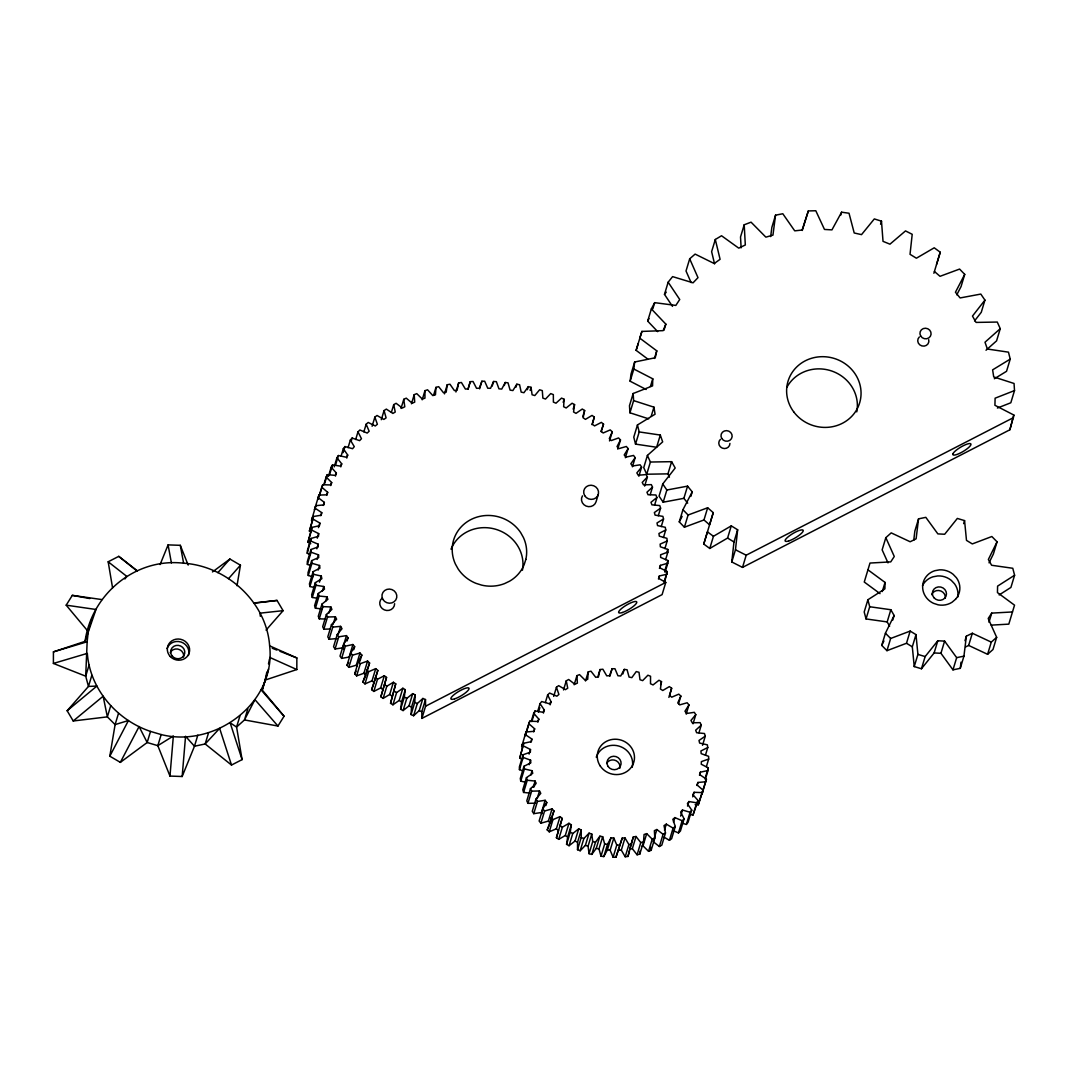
<?xml version="1.0" encoding="UTF-8"?>
<svg xmlns="http://www.w3.org/2000/svg" width="1068" height="1068" viewBox="0 0 1068 1068"><rect width="100%" height="100%" fill="white"/><g stroke="black" fill="none" stroke-linecap="round" stroke-linejoin="round"><path stroke-width="1.5" d="M53.4 663.442L53.427 651.867L85.053 641.347L87.149 641.775L85.707 676.178L88.47 686.43L67.15 710.741L73.225 720.98L107.361 716.868L115.104 724.598L109.817 756.197L120.35 762.365L147.17 742.514L150.521 731.42C116.933 720.166 89.939 689.22 87.322 653.376L53.4 663.442L85.707 676.178L89.058 665.084M269.643 645.833C276.238 703.131 214.948 748.187 161.175 734.57L157.824 745.664L169.972 776.076L182.161 776.503L194.469 746.238L205.176 743.955L231.502 765.048L242.089 759.615L236.589 727.041L244.479 719.939L277.947 726.04L284.061 716.227L262.247 690.061L265.198 680.049L296.824 669.543L296.851 657.955L269.643 645.833C266.519 601.952 226.816 565.973 183.616 563.21C135.636 557.496 91.621 593.995 85.053 641.347L95.987 609.481L66.189 605.169L72.317 595.357L102.007 599.589M601.231 431.766L603.527 424.143L601.364 422.394L594.529 425.905L592.313 424.21L594.315 417.041L592.032 415.425L585.464 419.35L583.141 417.802L584.637 410.512L582.26 409.031L575.999 413.369L573.569 411.968L574.557 404.585L572.088 403.25L566.147 407.976L563.637 406.721L564.104 399.272L561.554 398.097L555.974 403.197L553.384 402.102L553.344 394.613L550.714 393.598L545.521 399.045L542.864 398.11L542.304 390.634L539.62 389.78L534.814 395.547L532.104 394.773L531.036 387.324L528.313 386.643L523.921 392.717L521.171 392.103L519.595 384.734L516.832 384.213L512.88 390.554L510.103 390.114L508.021 382.838L505.231 382.491L501.733 389.086L498.943 388.819L496.366 381.663L493.576 381.49L490.546 388.298L487.742 388.218L484.685 381.223L481.895 381.223L479.345 388.218L476.542 388.311L473.031 381.503L470.24 381.676L468.184 388.832L465.408 389.086L461.429 382.504L458.666 382.851L457.117 390.14L454.381 390.568L449.962 384.226L447.238 384.747L446.197 392.13L443.487 392.73L438.668 386.669L435.984 387.364L435.45 394.8L432.807 395.574L427.574 389.807L424.957 390.661L424.944 398.15L422.354 399.085L416.76 393.638L414.21 394.666L411.447 403.797M646.701 833.654L643.016 845.843L648.556 851.343L652.228 839.154L646.701 833.654L644.071 834.482L643.497 841.918L639.812 854.106L637.089 854.787L640.773 842.585L636.021 836.484L633.297 836.978L628.011 856.429L625.207 856.763L628.892 844.561L624.994 837.939L622.203 838.1L615.942 857.257L613.112 857.23L616.783 845.042L613.82 838.02L611.016 837.819L607.345 850.021L603.807 856.576L600.99 856.202L604.662 844.014L602.672 836.711L599.909 836.177L596.238 848.366L591.806 854.4L589.055 853.679L592.74 841.491L591.752 834.041L589.082 833.16L585.398 845.349L580.164 850.755L577.521 849.701L577.561 842.225L581.246 830.036L578.709 828.848L572.742 833.534L569.07 845.722L566.574 844.347L567.655 836.978L571.34 824.79L568.964 823.295L562.382 827.179L558.711 839.368L556.415 837.712L558.497 830.57L556.348 828.808L560.033 816.606L562.182 818.382L560.099 825.524L562.382 827.179M577.521 849.701L581.206 837.512L581.246 830.036M867.95 569.831L885.038 582.42L884.891 588.882L867.884 599.762L864.199 611.964L866.041 618.933L887.174 621.923L889.631 626.249M310.187 554.546L307.277 553.304L307.357 550.647L311.042 538.459L318.491 536.256L318.664 533.599L311.602 530.062L311.883 527.418L319.479 525.683L319.839 523.066L313.017 519.088L313.471 516.485L321.188 515.23L321.735 512.64L315.193 508.261L315.821 505.685L323.631 504.924L324.352 502.387L318.104 497.621L318.918 495.098L326.768 494.818L327.676 492.335L321.762 487.195L322.736 484.739L330.613 484.952L331.681 482.536L326.127 477.049L327.275 474.659L335.138 475.367L336.38 473.017L331.187 467.223L332.508 464.914L340.318 466.102L341.72 463.846L336.941 457.745L338.409 455.529L346.139 457.211L347.701 455.048L343.335 448.68L344.964 446.558L352.587 448.707L354.282 446.651L350.357 440.043L352.133 438.04L359.609 440.643L361.451 438.708L357.98 431.873L359.889 429.99L367.178 433.061L369.154 431.232L366.15 424.223L368.193 422.461L375.282 425.972L377.378 424.276L374.868 417.107L377.031 415.492L383.866 419.417L386.095 417.868L384.066 410.579L386.336 409.097L392.917 413.436L395.24 412.021L393.718 404.639L396.094 403.304L402.369 408.029L404.785 406.774L403.771 399.325L406.24 398.15L412.195 403.237L414.704 402.142L414.21 394.666M307.277 553.304L311.042 538.459M603.527 424.143L601.044 431.165L603.153 432.981L610.215 429.91L612.271 431.792L609.294 438.628L611.27 440.563L618.559 437.947L620.481 439.949L617.037 446.571L618.879 448.627L626.342 446.477L628.131 448.587L624.219 454.955L625.928 457.117L633.551 455.449L635.18 457.651L630.841 463.752L632.403 466.008L640.132 464.82L641.614 467.13L636.848 472.924L638.25 475.273L646.06 474.566L647.395 476.955L642.228 482.429L643.47 484.859L651.333 484.632L652.495 487.088L646.954 492.228L648.022 494.724L655.899 494.991L656.9 497.514L650.999 502.28L651.907 504.83L659.77 505.578L660.585 508.154L654.364 512.533L655.084 515.123L662.894 516.378L663.535 518.981L657.007 522.96L657.554 525.589L665.284 527.312L665.751 529.942L658.943 533.493L659.316 536.149L666.926 538.339L667.193 540.995L660.158 544.119L660.344 546.776L667.794 549.433L667.887 552.089L660.625 554.759L660.638 557.416L667.9 560.526L667.82 563.183L660.371 565.386L660.198 568.029L667.26 571.58L664.683 581.833M666.979 574.224L659.383 575.946L659.023 578.576L665.778 582.434L662.093 594.622L421.9 718.404L425.571 706.215L425.478 699.54L422.888 698.445L419.203 710.634L413.623 715.734L411.073 714.559L411.54 707.096L415.225 694.908L412.715 693.653L406.774 698.392L403.103 710.58L400.62 709.245L401.608 701.863L405.293 689.674L402.863 688.259L396.602 692.598L392.931 704.8L390.541 703.318L395.721 683.827L393.384 682.278L386.83 686.217L383.145 698.405L380.875 696.79L386.549 677.419L384.32 675.737L377.498 679.248L373.813 691.437L371.651 689.674L377.818 670.477L375.709 668.661L368.634 671.719L364.962 683.907L362.906 682.025L369.568 663.014L367.579 661.065L360.303 663.682L356.619 675.87L354.696 673.868L358.381 661.679L361.825 655.071L359.983 653.015L352.52 655.165L348.836 667.353L356.298 665.204L359.983 653.015M411.073 714.559L414.744 702.357L415.225 694.908M678.554 703.692L680.85 696.069L678.807 694.147L671.719 697.177L669.569 695.401L671.652 688.259L669.356 686.604L662.774 690.489L660.411 688.994L661.492 681.624L658.996 680.249L653.042 684.935L650.505 683.747L650.545 676.271L647.902 675.216L642.669 680.623L639.999 679.742L639.011 672.306L636.261 671.572L631.829 677.619L629.079 677.072L627.09 669.769L624.273 669.396L620.722 675.964L617.931 675.764L614.968 668.742L612.124 668.715L609.534 675.684L606.757 675.844L602.859 669.222L600.056 669.543L598.454 676.805L595.73 677.299L590.978 671.198L588.254 671.865L587.68 679.301L585.05 680.129L579.51 674.629L576.92 675.644L574.17 684.788M639.812 854.106L640.052 851.143M169.972 776.076L173.35 735.999L157.824 745.664L147.17 742.514L139.08 726.547L120.35 762.365M182.161 776.503L185.552 736.279L194.469 746.238L197.82 735.144M310.748 543.665L307.931 542.25L311.883 527.418M934.42 271.446L940.014 276.318L959.585 269.069L964.724 274.383L955.446 292.245L960.105 297.945L980.811 294.074L984.936 300.121L972.481 316.075L976.045 322.416L997.272 322.055L1000.262 328.664L985.003 342.214L987.366 349.022L1008.472 352.16L1010.221 359.115L992.613 369.862L993.721 376.924L1014.053 383.479L1014.507 390.581L995.109 398.19L994.922 405.279L1013.852 415.051L1009.861 429.777L742.514 567.402L731.78 561.968L733.97 541.97L737.641 529.781L731.273 525.87L713.451 536.283L709.766 548.471L703.759 544.053L707.43 531.864L713.451 536.283M731.78 561.968L735.465 549.78L737.641 529.781M522.572 759.562L519.756 758.12L523.734 743.261L531.357 741.619L531.837 739.016L525.322 734.61L525.99 732.007L533.8 731.34L534.641 728.817L528.767 723.663L529.781 721.18L537.658 721.487L538.833 719.111L533.693 713.277L535.041 710.968L542.838 712.236L544.333 710.046L540.021 703.652L541.69 701.529L549.286 703.759L551.075 701.769L547.644 694.934L549.606 693.052L556.855 696.189L558.911 694.454L556.441 687.271L558.657 685.656L565.439 689.648L567.735 688.192L566.267 680.81L568.683 679.488L574.891 684.268L577.374 683.12L576.92 675.644M519.756 758.12L523.734 743.261M523.44 745.931L530.476 749.522L530.355 752.166L523.066 754.756L519.382 766.944L519.448 769.641L522.426 770.722M680.85 696.069L677.793 702.864L679.702 704.88L687.165 702.771L688.953 704.933L684.975 711.248L686.59 713.477L694.32 712.329L695.789 714.666L690.969 720.419L692.264 722.809L700.127 722.635L701.275 725.132L695.668 730.205L696.63 732.728L704.48 733.529L705.28 736.146L699.006 740.458L699.62 743.061L707.336 744.837L707.777 747.507L700.928 750.978L701.182 753.634L708.618 756.344L708.685 759.028L701.396 761.617L701.275 764.261L708.311 767.852L708.004 770.522L700.394 772.164L699.914 774.767L706.429 779.173L702.076 793.965L702.744 791.375M646.167 389.486L630.147 381.223L630.988 374.187L634.659 361.999L655.271 357.753L656.767 350.838L639.785 338.142L641.908 331.414L663.108 330.653L665.845 324.138L651.36 308.906L654.684 302.658L675.83 305.421L679.729 299.494L668.154 282.192L672.6 276.625L693.052 282.82L697.991 277.653L689.688 258.816L695.108 254.104L714.238 263.529L720.086 259.297L715.306 239.486L721.541 235.761L738.749 248.15L745.317 244.972L744.209 224.787L751.058 222.171L765.863 237.149L772.952 235.12L775.542 215.175L782.804 213.747L794.725 230.848L802.121 230.034L808.329 210.943L815.792 210.743L824.483 229.446L831.945 229.874L841.597 212.198L849.02 213.24L854.213 232.984L861.529 234.626L874.318 218.927L881.487 221.169L883.022 241.355L889.964 244.172L905.517 230.915L912.205 234.306L910.029 254.304L916.397 258.216L934.22 247.803L940.24 252.222L936.556 264.41M630.147 381.223L633.818 369.021L634.659 361.999M633.818 369.021L652.762 378.806L652.561 385.895L633.164 393.505L629.479 405.693L629.946 412.795L648.703 418.856M1009.861 429.777L1013.852 415.051M913.741 540.274L914.862 531.05L918.547 518.848L925.822 517.353L937.864 533.893L944.673 534.254L957.342 518.434L964.564 520.61L966.487 540.381L972.307 543.919L991.838 536.523L997.058 541.796L993.387 553.985L989.021 562.836M918.547 518.848L916.104 538.846L910.15 541.756L891.206 532.879L885.826 537.671L882.141 549.86L888.002 562.876M867.884 599.762L869.712 606.744L890.845 609.735L894.13 615.502L885.425 633.204L881.741 645.392L886.961 650.679L890.645 638.477L910.163 631.081L915.984 634.619L912.312 646.808L914.235 666.579L921.457 668.755L934.126 652.948L940.935 653.296L952.976 669.85L960.265 668.341L961.013 662.187M960.265 668.341L963.937 656.153L966.366 636.154L972.334 633.244L991.278 642.122L996.658 637.329L988.194 618.519L991.718 613.112L1012.477 611.951M770.655 236.575L771.857 227.364L775.542 215.175M400.62 709.245L404.305 697.057L405.293 689.674M310.948 541.116L318.224 544.226L318.237 546.883L310.962 549.539L307.29 561.728L307.384 564.398L310.361 565.453M566.574 844.347L570.259 832.159L571.34 824.79M237.003 585.731L240.447 565.199L229.9 559.045L212.465 571.941M266.84 671.972L265.198 680.049L268.549 668.955M268.495 663.895L269.483 659.049M390.541 703.318L395.721 683.827M628.011 856.429L629.292 850.622M312.136 517.887L311.509 520.45L315.821 505.685M705.761 781.776L697.951 782.457L697.11 784.967L702.984 790.12L698.285 804.791L695.135 804.671M522.305 744.196L521.638 746.799L525.99 732.007M380.875 696.79L386.549 677.419M91.354 620.241L88.404 630.254L87.149 641.775L53.427 651.867M91.821 675.336L88.47 686.43L96.894 686.056L67.15 710.741M110.712 705.774L107.361 716.868L103.142 696.229L73.225 720.98M118.455 713.517L115.104 724.598L128.44 720.526L109.817 756.197M208.527 732.862L205.176 743.955L219.634 728.363L231.502 765.048M239.94 715.947L236.589 727.041L230.154 722.822L242.089 759.615M247.829 708.845L244.479 719.939L254.945 699.633L277.947 726.04M318.918 495.098L314.433 509.81L315.234 507.287M318.077 499.383L321.762 487.195M319.519 495.405L322.736 484.739M313.471 516.485L309.346 531.277L313.017 519.088M323.818 484.672L326.127 477.049M265.598 678.968L262.247 690.061L260.966 689.741L284.061 716.227M324.512 483.804L327.275 474.659M307.931 542.25L311.602 530.062M328.437 476.368L331.187 467.223M329.745 474.059L332.508 464.914M334.177 466.89L336.941 457.745M323.43 505.431L324.352 502.387M335.646 464.673L338.409 455.529M326.755 495.378L327.676 492.335M320.814 515.684L321.735 512.64M330.76 485.58L331.681 482.536M318.451 527.632L319.839 523.066M307.384 564.398L311.068 552.209L310.962 549.539M341.026 456.29L343.335 448.68M335.459 476.074L336.38 473.017M317.289 538.179L318.664 533.599M343.122 452.658L344.964 446.558M311.068 552.209L318.518 554.866L318.705 557.523L311.656 560.633L307.984 572.822L308.265 575.478L312.817 576.8M340.799 466.89L341.72 463.846M308.265 575.478L311.936 563.29L311.656 560.633M316.849 548.792L318.224 544.226M348.061 447.652L350.357 440.043M351.212 441.084L352.133 438.04M346.78 458.092L347.701 455.048M311.936 563.29L319.546 565.493L319.919 568.136L313.111 571.687L309.44 583.876L309.894 586.519L314.526 587.547M317.143 559.432L318.518 554.866M309.894 586.519L313.578 574.33L313.111 571.687M355.671 439.495L357.98 431.873M318.171 570.058L319.546 565.493M313.578 574.33L321.294 576.053L321.855 578.682L315.327 582.661L311.642 594.849L312.283 597.453L316.969 598.2M312.283 597.453L315.968 585.264L315.327 582.661M363.854 431.846L366.15 424.223M319.466 582.153L321.294 576.053M315.968 585.264L323.778 586.506L324.498 589.095L318.277 593.488L314.593 605.676L315.42 608.239L321.708 608.853M315.42 608.239L319.092 596.051L318.277 593.488M322.389 591.085L323.778 586.506M372.105 426.252L374.868 417.107M319.092 596.051L326.955 596.812L327.863 599.362L321.962 604.128L318.277 616.316L319.279 618.839L325.58 619.053M319.279 618.839L322.95 606.651L321.962 604.128M325.58 601.377L326.955 596.812M381.303 419.711L384.066 410.579M322.95 606.651L330.826 606.918L331.908 609.401L326.367 614.541L322.683 626.729L323.844 629.186L330.132 629.012M323.844 629.186L327.529 616.997L326.367 614.541M328.997 613.005L330.826 606.918M391.422 412.248L393.718 404.639M327.529 616.997L335.392 616.783L336.634 619.2L331.467 624.687L327.783 636.875L329.118 639.265L336.927 638.557M333.096 624.393L335.392 616.783M329.118 639.265L332.789 627.076L331.467 624.687M401.021 408.47L403.771 399.325M332.789 627.076L340.612 626.369L342.014 628.705L337.248 634.512L333.563 646.701L335.058 649.01L342.775 647.809L346.459 635.62L338.73 636.822L335.058 649.01M338.302 633.978L340.612 626.369M346.459 635.62L348.021 637.876L343.682 643.977L339.998 656.166L341.64 658.382L349.503 656.994M341.64 658.382L345.311 646.193L343.682 643.977M347.1 640.933L348.021 637.876M422.194 399.806L424.957 390.661M349.249 656.713L352.934 644.511L345.311 646.193M348.836 667.353L347.047 665.244L350.731 653.055L354.643 646.687L352.934 644.511M353.722 649.731L354.643 646.687M433.675 394.973L435.984 387.364M359.983 661.159L361.825 655.071M444.475 393.892L447.238 384.747M356.619 675.87L363.908 673.254L367.579 661.065M366.351 673.681L369.568 663.014M455.916 391.996L458.666 382.851M364.962 683.907L372.024 680.85L375.709 668.661M374.601 681.144L377.818 670.477M467.944 389.299L470.24 381.676M373.813 691.437L380.649 687.925L384.32 675.737M479.585 388.845L481.895 381.223M383.145 698.405L389.713 694.467L393.384 682.278M492.188 386.069L493.576 381.49M392.931 704.8L399.178 700.448L402.863 688.259M504.31 385.535L505.231 382.491M403.103 710.58L409.031 705.841L412.715 693.653M413.623 715.734L417.308 703.545L422.888 698.445M515.911 387.257L516.832 384.213M421.9 718.404L421.793 711.729L425.478 699.54M527.392 389.686L528.313 386.643M530.115 390.381L531.036 387.324M563.183 402.316L564.104 399.272M573.169 409.151L574.557 404.585M582.794 416.6L584.637 410.512M592.006 424.663L594.315 417.041M647.862 359.128L636.114 350.344L641.908 331.414M609.508 440.937L612.271 431.792M657.701 331.641L647.675 321.094L651.36 308.906M652.842 308.759L654.684 302.658M528.767 723.663L525.082 735.852L526.097 733.369M526.564 731.847L529.781 721.18M598.307 494.364L596.091 501.68A7.476 7.035 16.8 0 1 586.052 506.045A7.476 7.035 16.8 0 1 582.461 495.859M531.383 720.9L533.693 713.277M531.824 721.634L535.041 710.968M519.448 769.641L523.133 757.439L523.066 754.756M537.725 711.275L540.021 703.652M617.718 449.094L620.481 439.949M672.493 306.356L664.483 294.381L668.154 282.192M538.472 712.196L539.847 707.63M629.946 412.795L633.618 400.607L633.164 393.505M533.72 731.874L534.641 728.817M530.916 742.06L531.837 739.016M523.133 757.439L530.569 760.149L530.823 762.806L523.974 766.277L520.303 778.465L520.73 781.135L525.363 782.203M537.912 722.155L538.833 719.111M520.73 781.135L524.415 768.947L523.974 766.277M529.087 754.088L530.476 749.522M545.347 702.557L547.644 694.934M543.412 713.09L544.333 710.046M529.181 764.715L530.569 760.149M524.415 768.947L532.118 770.722L532.732 773.325L526.457 777.637L522.786 789.826L523.587 792.443L529.861 793.083M654.457 358.461L656.767 350.838M523.587 792.443L527.258 780.254L526.457 777.637M550.154 704.827L551.075 701.769M625.367 457.731L628.131 448.587M664.002 330.226L665.845 324.138M553.691 696.416L556.441 687.271M530.743 775.288L532.118 770.722M637.449 424.971L633.778 437.159L635.527 444.114L656.62 447.252L660.304 435.063L639.211 431.926L637.449 424.971L655.058 414.224L653.95 407.162L633.618 400.607M650.452 386.416L652.762 378.806M689.688 258.816L686.016 271.005L691.116 282.593M527.258 780.254L535.108 781.055L536.083 783.578L530.476 788.651L526.804 800.84L527.952 803.336L535.802 803.163M635.527 444.114L639.211 431.926M527.952 803.336L531.624 791.148L530.476 788.651M533.279 787.143L535.108 781.055M534.134 786.916L535.509 782.337M563.504 689.955L566.267 680.81M632.416 466.796L635.18 457.651M651.186 416.306L653.95 407.162M531.624 791.148L539.487 790.974L540.782 793.364L535.949 799.118L532.278 811.306L533.746 813.656L541.476 812.508L545.161 800.306L537.431 801.454L533.746 813.656M537.191 798.597L539.487 790.974M638.851 476.261L641.614 467.13M660.304 435.063L662.667 441.872L647.408 455.422L643.737 467.61L646.714 474.219L667.941 473.858L669.436 477.169M545.161 800.306L546.776 802.535L542.798 808.863L539.113 821.052L540.902 823.201L548.365 821.092L552.049 808.903L544.573 811.012L540.902 823.201M715.306 239.486L711.622 251.674L714.559 263.863M545.855 805.579L546.776 802.535M646.714 474.219L650.399 462.03L647.408 455.422M585.491 681.01L588.254 671.865M644.631 486.087L647.395 476.955M556.348 828.808L549.259 831.825L547.216 829.903L553.945 810.919L552.049 808.903M553.945 810.919L550.274 823.108L548.365 821.092M650.198 494.711L652.495 487.088M549.259 831.825L552.944 819.637L560.033 816.606M597.76 677.165L600.056 669.543M654.591 505.124L656.9 497.514M650.399 462.03L671.625 461.67L675.19 468.011L662.734 483.964L659.049 496.153L663.175 502.2L683.88 498.329L687.565 486.14L666.859 490.012L663.175 502.2M556.415 837.712L562.182 818.382M667.941 473.858L671.625 461.67M744.209 224.787L740.524 236.976L741.125 247.843M609.828 676.338L612.124 668.715M658.288 515.777L660.585 508.154M558.711 839.368L565.292 835.483L568.964 823.295M661.239 526.604L663.535 518.981M663.442 537.564L665.751 529.942M622.884 673.975L624.273 669.396M569.07 845.722L575.025 841.037L578.709 828.848M664.897 548.618L667.193 540.995M659.45 568.43L660.371 565.386M658.462 578.99L659.383 575.946M666.873 552.476L667.794 549.433M665.591 559.712L667.887 552.089M703.972 519.956L709.579 524.829L713.25 512.64L707.657 507.767L703.972 519.956L684.414 527.205L679.261 521.892L682.946 509.703L692.224 491.841L687.565 486.14M580.164 850.755L583.849 838.567L589.082 833.16M664.683 571.193L667.9 560.526M665.057 572.328L667.82 563.183M664.029 582.247L667.26 571.58M690.836 496.42L692.224 491.841M589.055 853.679L588.067 846.23L591.752 834.041M684.414 527.205L688.086 515.016L707.657 507.767M591.806 854.4L595.49 842.211L599.909 836.177M600.99 856.202L598.988 848.9L602.672 836.711M603.807 856.576L607.478 844.387L611.016 837.819M613.112 857.23L610.135 850.208L613.82 838.02M660.571 684.668L661.492 681.624M703.759 544.053L713.25 512.64M808.329 210.943L802.255 230.474M615.942 857.257L622.203 838.1M625.207 856.763L621.322 850.141L624.994 837.939M668.888 697.404L671.652 688.259M633.297 836.978L629.613 849.167L632.336 848.673L636.021 836.484M709.766 548.471L727.588 538.058L731.273 525.87M686.19 714.065L688.953 704.933M840.676 215.255L841.597 212.198M665.484 832.973L663.068 834.295L656.847 829.516L653.175 841.704L659.383 846.497L661.813 845.162L665.484 832.973L664.016 825.591L666.298 824.136L673.094 828.127L675.296 826.512L672.827 819.33L674.896 817.594L682.145 820.731L684.094 818.849L680.676 812.014L682.465 810.025L690.061 812.254L691.73 810.131L687.405 803.75L688.913 801.547L696.71 802.816L698.058 800.506L692.918 794.672L694.093 792.296L701.97 792.603M648.556 851.343L651.146 850.328L654.831 838.14L654.377 830.664L656.847 829.516M693.039 723.81L695.789 714.666M742.514 567.402L746.198 555.2L1013.545 417.588M659.383 846.497L663.068 834.295M664.47 830.223L666.298 824.136M698.966 732.755L701.275 725.132M673.507 822.173L674.896 817.594M663.976 837.125L669.422 840.316L673.094 828.127M675.296 826.512L671.625 838.7L669.422 840.316M680.623 816.126L682.465 810.025M702.53 745.29L705.28 736.146M672.666 830.41L678.46 832.92L682.145 820.731M687.525 806.113L688.913 801.547M684.094 818.849L680.423 831.038L678.46 832.92M692.718 796.875L694.093 792.296M699.473 775.208L700.394 772.164M705.467 755.129L707.777 747.507M697.03 785.501L697.951 782.457M681.825 823.108L686.377 824.443L690.061 812.254M691.73 810.131L688.046 822.32L686.377 824.443M706.389 766.65L708.685 759.028M689.901 814.497L693.025 815.004L696.71 802.816M698.058 800.506L693.025 815.004M705.548 776.997L708.311 767.852M705.254 779.667L708.004 770.522M706.429 779.173L698.285 804.791M880.566 224.227L881.487 221.169M933.873 273.274L940.24 252.222M964.724 274.383L961.053 286.571L956.768 294.821M866.041 618.933L869.712 606.744M882.275 591.565L885.038 582.42M887.174 621.923L890.845 609.735M984.936 300.121L981.265 312.31L974.55 320.907M892.755 620.067L894.13 615.502M1000.262 328.664L996.577 340.852L986.018 350.237M886.961 650.679L906.492 643.27L910.163 631.081M914.235 666.579L917.919 654.39L915.984 634.619M1010.221 359.115L1006.537 371.304L994.348 378.753M963.643 523.654L964.564 520.61M921.457 668.755L925.142 656.566L937.811 640.76L944.606 641.107L956.661 657.648L952.976 669.85M934.126 652.948L937.811 640.76M1014.507 390.581L1010.822 402.769L997.392 408.043M940.935 653.296L944.606 641.107M964.991 640.733L966.366 636.154M965.672 646.888L968.649 645.432L972.334 633.244M988.968 622.257L991.718 613.112M968.649 645.432L987.593 654.31L991.278 642.122M997.058 541.796L988.354 559.499L991.625 565.266L1012.771 568.269L1014.6 575.238L1010.915 587.427L999.141 594.956M996.658 637.329L992.986 649.518L987.593 654.31M636.114 350.344L638.237 343.602M371.651 689.674L374.134 682.666L372.024 680.85M160.093 564.571L168.09 544.894L180.292 545.321L188.182 565.092M362.906 682.025L365.883 675.203L363.908 673.254M547.216 829.903L549.66 824.469M881.741 645.392L883.917 640.96M679.261 521.892L682.118 516.391M354.696 673.868L356.085 671.225M647.675 321.094L649.01 318.598M347.047 665.244L348.609 662.694M124.929 578.963L126.812 576.4L108.175 561.781L118.748 556.361L137.331 570.846M664.483 294.381L666.258 292.151M266.052 630.107L283.1 610.669L277.026 600.43L253.824 602.993M217.872 572.662L229.9 559.045M228.512 578.682L240.447 565.199M1014.6 575.238L997.592 586.118L997.445 592.58L1014.533 605.169L1008.806 624.139L991.237 625.127M425.571 706.215L665.778 582.434M652.228 839.154L654.831 838.14M641.734 846.337L643.016 845.843M640.773 842.585L643.497 841.918M956.661 657.648L963.937 656.153M254.277 603.166L277.026 600.43M621.322 850.141L618.532 850.288M628.892 844.561L631.695 844.241M283.1 610.669L260.058 613.152L260.312 616.276M610.135 850.208L607.345 850.021M616.783 845.042L619.614 845.068M604.662 844.014L607.478 844.387M598.988 848.9L596.238 848.366M72.317 595.357L89.845 598.561M592.74 841.491L595.49 842.211M588.067 846.23L585.398 845.349M150.521 731.42L161.175 734.57M917.919 654.39L925.142 656.566M421.793 711.729L419.203 710.634M272.247 648.263L276.866 650.078M279.936 651.293L296.851 657.955M577.561 842.225L575.025 841.037M581.206 837.512L583.849 838.567M269.803 657.434L296.824 669.543M414.744 702.357L417.308 703.545M411.54 707.096L409.031 705.841M733.97 541.97L727.588 538.058M735.465 549.78L746.198 555.2M404.305 697.057L406.774 698.392M401.608 701.863L399.178 700.448M570.259 832.159L572.742 833.534M567.655 836.978L565.292 835.483M906.492 643.27L912.312 646.808M394.226 691.13L396.602 692.598M392.036 696.016L389.713 694.467M384.547 684.588L386.83 686.217M382.865 689.608L380.649 687.925M880.045 593.648L864.266 582.033L869.993 563.05L890.752 561.888L894.276 556.481L885.826 537.671M118.748 556.361L136.303 570.419M375.322 677.486L377.498 679.248M366.591 669.836L368.634 671.719M550.888 817.714L552.944 819.637M885.425 633.204L890.645 638.477M687.685 503.148L683.88 498.329M682.946 509.703L688.086 515.016M358.381 661.679L360.303 663.682M356.298 665.204L357.193 666.258M350.731 653.055L352.52 655.165M66.189 605.169L88.017 631.335M542.798 808.863L544.573 811.012M632.336 848.673L637.089 854.787M662.734 483.964L666.859 490.012M337.248 634.512L338.73 636.822M342.775 647.809L343.522 648.97M541.476 812.508L542.21 813.656M535.949 799.118L537.431 801.454M180.292 545.321L183.616 563.21M168.09 544.894L171.401 562.929M108.175 561.781L112.567 587.841M650.959 847.338L651.146 850.328M786.782 387.497A37.407 35.177 16.8 0 1 831.919 371.077A37.407 35.177 16.8 0 1 856.75 411.888M928.706 339.651A5.607 5.273 16.8 0 1 921.858 345.912A5.607 5.273 16.8 0 1 919.361 336.954M729.938 443.434A5.607 5.273 16.8 0 1 722.222 448.079A5.607 5.273 16.8 0 1 720.419 439.362M922.485 585.664A18.703 17.582 16.8 0 1 932.938 576.813L937.677 575.946A18.703 17.582 16.8 0 1 951.281 580.378L954.592 583.876A18.703 17.582 16.8 0 1 957.742 597.159M931.67 594.676A7.102 6.688 16.8 0 1 945.34 598.133M596.251 757.199A18.703 17.582 16.8 0 1 618.746 746.038A18.703 17.582 16.8 0 1 632.229 767.305M606.611 763.42A7.102 6.688 16.8 0 1 619.854 768.239M170.213 652.695A7.102 6.688 16.8 0 1 183.616 657.047M167.062 648.596A11.227 10.546 16.8 0 1 181.013 642.015A11.227 10.546 16.8 0 1 188.422 655.498M451.003 549.192A37.407 35.177 16.8 0 1 495.645 529.261A37.407 35.177 16.8 0 1 522.439 570.219M394.626 603.7A7.476 7.035 16.8 0 1 384.32 609.881A7.476 7.035 16.8 0 1 381.93 598.267M952.99 453.646L952.816 454.487A10.48 2.483 -30.8 0 0 966.206 449.468A10.48 2.483 -30.8 0 0 967.328 444.034A10.48 2.483 -30.8 0 0 952.99 453.646M525.843 559.378L524.174 564.638A37.407 35.177 16.8 0 1 509.676 581.139L504.537 583.609A37.407 35.177 16.8 0 1 481.655 585.13L476.061 583.368A37.407 35.177 16.8 0 1 458.185 569.03L455.409 564.064A37.407 35.177 16.8 0 1 471.696 519.168A37.407 35.177 16.8 0 1 520.663 532.598L523.453 537.564A37.407 35.177 16.8 0 1 525.843 559.378M955.566 599.255L952.002 602.272A18.703 17.582 16.8 0 1 938.105 604.822L933.459 603.3A18.703 17.582 16.8 0 1 922.645 586.225A18.703 17.582 16.8 0 1 934.78 570.712L939.52 569.845A18.703 17.582 16.8 0 1 953.123 574.29L956.434 577.775A18.703 17.582 16.8 0 1 955.566 599.255M171.975 655.739L171.107 654.163A7.102 6.688 16.8 0 1 178.316 645.366A7.102 6.688 16.8 0 1 183.883 655.565A7.102 6.688 16.8 0 1 171.975 655.739M793.698 411.821A37.407 35.177 16.8 0 0 857.831 407.549A37.407 35.177 16.8 0 0 819.97 356.765A37.407 35.177 16.8 0 0 793.698 411.821M788.718 540.955A10.48 2.483 -30.8 0 0 803.189 531.036A10.48 2.483 -30.8 0 0 790.6 534.988A10.48 2.483 -30.8 0 0 788.718 540.955M920.683 336.019A5.607 5.273 16.8 0 0 930.348 336.34A5.607 5.273 16.8 0 0 925.529 328.223A5.607 5.273 16.8 0 0 920.683 336.019M721.728 438.427A5.607 5.273 16.8 0 0 731.406 438.748A5.607 5.273 16.8 0 0 726.574 430.631A5.607 5.273 16.8 0 0 721.728 438.427M933.939 597.693A7.102 6.688 16.8 0 0 946.021 596.171A7.102 6.688 16.8 0 0 938.238 586.933A7.102 6.688 16.8 0 0 933.939 597.693M600.229 765.97A18.703 17.582 16.8 0 0 632.43 765.502A18.703 17.582 16.8 0 0 614.954 739.216A18.703 17.582 16.8 0 0 600.229 765.97M608.119 766.477A7.102 6.688 16.8 0 0 620.348 766.21A7.102 6.688 16.8 0 0 613.633 756.264A7.102 6.688 16.8 0 0 608.119 766.477M170.306 656.566A11.227 10.546 16.8 0 0 189.156 653.055A11.227 10.546 16.8 0 0 175.966 639.198A11.227 10.546 16.8 0 0 170.306 656.566M622.337 612.525A10.48 2.483 -30.8 0 0 636.742 602.579A10.48 2.483 -30.8 0 0 624.019 606.664A10.48 2.483 -30.8 0 0 622.337 612.525M454.567 698.872A10.48 2.483 -30.8 0 0 468.999 688.94A10.48 2.483 -30.8 0 0 456.343 692.958A10.48 2.483 -30.8 0 0 454.567 698.872M584.663 495.619A7.476 7.035 16.8 0 0 597.559 496.046A7.476 7.035 16.8 0 0 591.125 485.232A7.476 7.035 16.8 0 0 584.663 495.619M382.931 599.455A7.476 7.035 16.8 0 0 395.827 599.896A7.476 7.035 16.8 0 0 389.406 589.069A7.476 7.035 16.8 0 0 382.931 599.455"/></g></svg>
